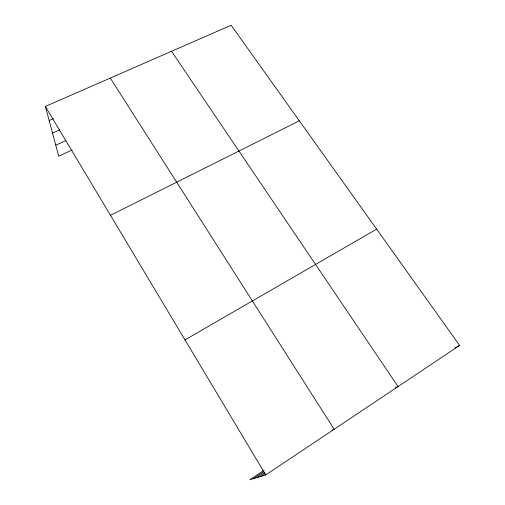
<?xml version="1.0" encoding="UTF-8"?>
<svg xmlns="http://www.w3.org/2000/svg" width="505" height="505" viewBox="0 0 505 505"><rect width="100%" height="100%" fill="white"/><g stroke="black" fill="none" stroke-linecap="round" stroke-linejoin="round"><path stroke-width="0.76" d="M257.127 477.547L264.336 472.743M261.173 476.335L265.087 473.722M264.147 470.193L249.786 479.75L265.781 474.952L459.626 345.414L231.151 25.25L45.374 106.448L58.725 156.203L72.202 149.972M253.27 478.702L263.717 471.746M185 339.89L376.654 229.137M454.936 347.907L459.626 345.414M110.488 215.313L299.339 120.802M395.371 387.897L398.054 386.559L171.561 51.295M55.771 145.188L65.77 140.624M52.526 133.093L59.647 129.886M49.162 120.556L53.479 118.643M332.019 430.197L334.171 429.25L110.305 78.067M45.374 106.448L265.781 474.952"/></g></svg>
